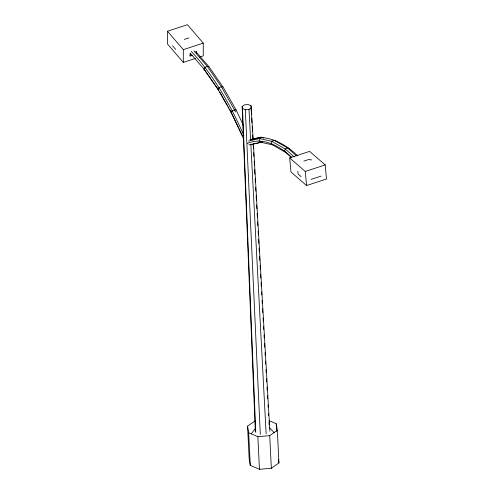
<?xml version="1.0" encoding="UTF-8"?>
<svg xmlns="http://www.w3.org/2000/svg" width="494" height="494" viewBox="0 0 494 494"><rect width="100%" height="100%" fill="white"/><g stroke="black" fill="none" stroke-linecap="round" stroke-linejoin="round"><path stroke-width="0.74" d="M199.693 57.038L203.256 55.871L203.262 43.126L187.442 24.7L167.491 31.233L167.485 43.978L183.305 62.405L195.42 58.44M183.305 62.405L183.311 49.659L167.491 31.233M192.24 55.371L190.159 56.057L190.159 53.519M196.408 53.377L196.408 51.469M243.758 139.24L230.988 112.132L217.916 89.216L203.991 69.117L205.041 67.394L207.258 66.326L208.974 66.721L222.985 86.932L236.138 109.995L243.363 125.328M251.285 433.837L255.781 427.958M230.988 112.132L232.334 110.878L234.631 109.927L236.138 109.995M255.318 431.49L242.14 106.506L244.499 104.852L248.167 104.537L251.008 105.747L253.163 139.351M242.14 106.506L242.486 108.538L245.327 109.748L249.001 109.433L251.353 107.772M269.162 420.697L276.226 423.71L277.344 430.274L278.937 462.921L271.329 468.281L259.455 469.3L250.273 465.379L249.161 458.821L247.562 426.174L255.17 420.814M247.562 426.174L248.673 432.738L257.856 436.659L269.73 435.634L277.344 430.274M297.746 155.869C287.891 146.292 275.578 138.715 261.622 137.4L259.541 138.573L248.476 141.105M184.33 39.421L188.961 37.908M183.311 49.659L203.262 43.126M289.663 157.913L309.615 151.38L325.2 164.916L326.515 179.007L306.564 185.54L290.978 172.005L289.663 157.913L305.249 171.455L306.564 185.54M303.866 161.087L308.497 159.568L311.628 159.908M305.249 171.455L325.2 164.916M311.127 179.365L321.1 176.099M250.05 139.672L261.203 137.116M250.057 139.746L261.203 137.19M252.02 139.604L254.972 138.925M247.321 143.402C263.463 136.572 280.215 146.397 291.775 157.432M248.865 144.89L262.295 142.006M250.477 144.779L262.147 142.105M222.985 86.932L221.374 86.685L219.12 87.704L217.916 89.216L218.675 90.081L203.991 69.117M273.744 140.302L275.893 140.778M291.262 157.314L285.668 152.418L272.497 144.859L260.554 142.21L259.066 140.716L259.541 138.573L271.762 141.284L285.223 149.003L294.263 156.925M289.293 148.466L287.366 147.86L273.874 140.123L271.762 141.284L271.15 143.396L272.497 144.859M261.622 137.4L263.734 138.085M301.149 176.661L298.092 174.005L297.826 171.202M296.425 155.789L287.366 147.86L285.223 149.003L284.464 151.034L285.668 152.418M269.724 427.952L274.275 432.8M195.661 51.302L208.974 66.721M193.895 50.851L207.258 66.326L221.374 86.685L235.595 111.977M191.203 51.364C214.032 75.687 230.494 105.117 243.913 135.461M190.221 53.173L204.899 70.204M172.554 45.775L175.66 49.394M219.818 92.082L227.419 105.407M228.179 106.741L228.938 108.075M229.698 109.409L238.441 127.267M239.09 128.65L242.35 135.566M278.32 459.272L278.937 462.921M253.428 143.97L269.872 431.206M251.008 105.747L251.094 107.284M251.187 108.822L251.489 114.207M251.712 118.047L251.971 122.666M252.187 126.507L252.453 131.126M252.669 134.967L252.891 138.814M253.194 144.199L253.459 148.811M253.675 152.658L253.891 156.499M254.157 161.118L254.416 165.731M254.638 169.578L254.898 174.191M255.163 178.803L255.379 182.65M255.645 187.263L255.861 191.11M256.12 195.723L256.386 200.336M256.645 204.948L256.868 208.795M257.127 213.408L257.349 217.255M257.609 221.868L257.831 225.715M258.134 231.099L258.35 234.94M258.615 239.559L258.831 243.4M259.097 248.019L259.313 251.86M259.578 256.472L259.795 260.319M260.103 265.704L260.319 269.551M260.579 274.164L260.801 278.011M261.06 282.624L261.283 286.464M261.585 291.849L261.764 294.924M262.067 300.309L262.24 303.384M262.549 308.769L262.765 312.616M263.074 318L263.246 321.075M263.555 326.46L263.728 329.535M264.037 334.913L264.21 337.995M264.518 343.373L264.735 347.22M265.037 352.605L265.216 355.68M265.519 361.065L265.698 364.14M266 369.524L266.18 372.6M266.525 378.75L266.698 381.825M267.007 387.21L267.18 390.285M267.489 395.669L267.662 398.744M268.014 404.895L268.143 407.204M268.495 413.355L268.625 415.664M268.977 421.814L269.15 424.896M249.001 109.433L250.625 140.259M250.829 144.112L266.13 433.856M276.226 423.71L276.603 431.305M269.73 435.634L271.329 468.281M257.856 436.659L259.455 469.3M255.466 426.89L255.577 429.169M248.673 432.738L250.273 465.379M245.327 109.748L260.289 434.362M242.486 108.538L255.775 432.423M190.147 54.667L190.159 56.057"/></g></svg>
